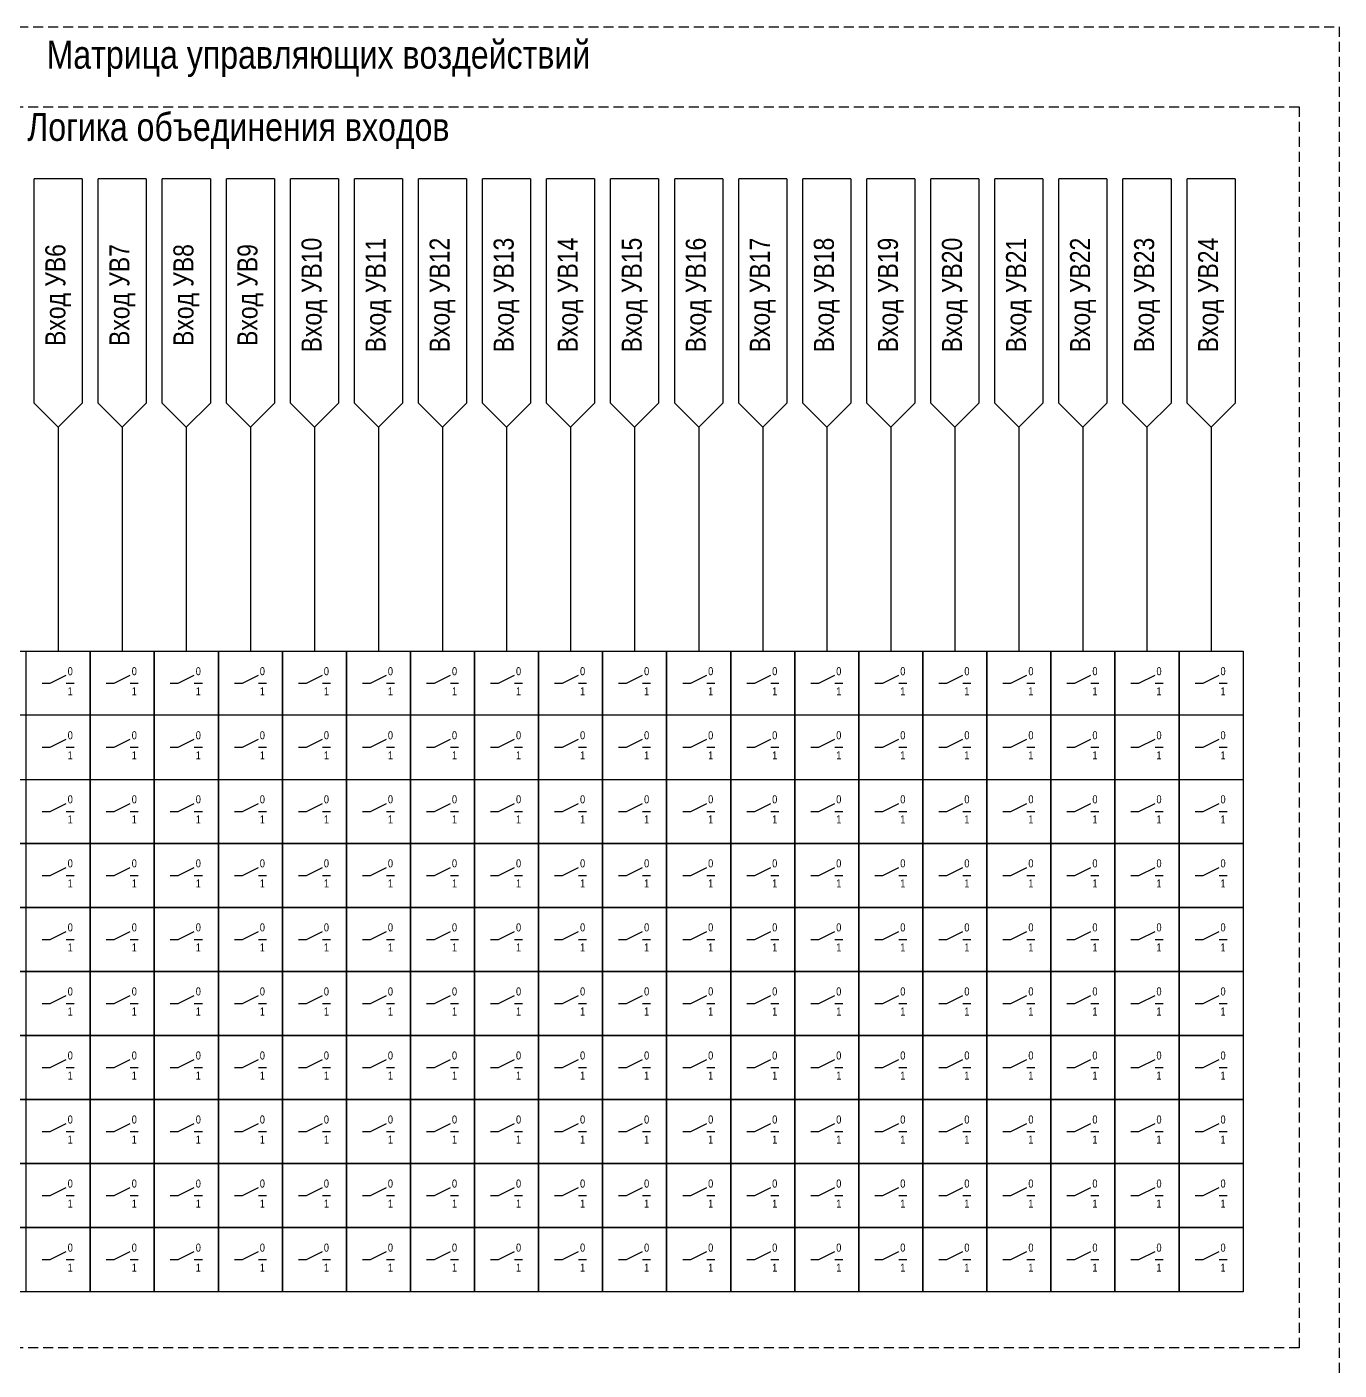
# Model space of a CAD drawing. Header units: millimetres. Extents: x -6343 to 676, y -1039 to 887.
# Drawn here: x -2071.9 to -1908, y 583.2 to 751 of the extents above; entities that cross this region are included whole.
import ezdxf

# ---------------------------------------------------------------- set-up
doc = ezdxf.new("R2010")
doc.units = ezdxf.units.MM
doc.linetypes.add('штриховая2', pattern=[0.375, 0.25, -0.125])
doc.styles.add('2.5_Gost_RD', font='ARIALN.TTF', dxfattribs={"height": 2.5})
doc.styles.add('3.5_Gost_RD', font='ARIALN.TTF', dxfattribs={"height": 3.5})

msp = doc.modelspace()

# ---------------------------------------------------------------- linework, layer by layer
at = {"ltscale": 100}
for p, q in [((-2071, 704), (-2071, 732)), ((-2065, 732), (-2071, 732)), ((-2065, 732), (-2065, 704)), ((-2063, 704), (-2063, 732)), ((-2057, 732), (-2063, 732)), ((-2057, 732), (-2057, 704)), ((-2055, 704), (-2055, 732)), ((-2049, 732), (-2055, 732)), ((-2049, 732), (-2049, 704)), ((-2047, 704), (-2047, 732)), ((-2041, 732), (-2047, 732)), ((-2041, 732), (-2041, 704)), ((-2039, 704), (-2039, 732)), ((-2033, 732), (-2039, 732)), ((-2033, 732), (-2033, 704)), ((-2031, 704), (-2031, 732)), ((-2025, 732), (-2031, 732)), ((-2025, 732), (-2025, 704)), ((-2023, 704), (-2023, 732)), ((-2017, 732), (-2023, 732)), ((-2017, 732), (-2017, 704)), ((-2015, 704), (-2015, 732)), ((-2009, 732), (-2015, 732)), ((-2009, 732), (-2009, 704)), ((-2007, 704), (-2007, 732)), ((-2001, 732), (-2007, 732)), ((-2001, 732), (-2001, 704)), ((-1999, 704), (-1999, 732)), ((-1993, 732), (-1999, 732)), ((-1993, 732), (-1993, 704)), ((-1991, 704), (-1991, 732)), ((-1985, 732), (-1991, 732)), ((-1985, 732), (-1985, 704)), ((-1983, 704), (-1983, 732)), ((-1977, 732), (-1983, 732)), ((-1977, 732), (-1977, 704)), ((-1975, 704), (-1975, 732)), ((-1969, 732), (-1975, 732)), ((-1969, 732), (-1969, 704)), ((-1967, 704), (-1967, 732)), ((-1961, 732), (-1967, 732)), ((-1961, 732), (-1961, 704)), ((-1959, 704), (-1959, 732)), ((-1953, 732), (-1959, 732)), ((-1953, 732), (-1953, 704)), ((-1951, 704), (-1951, 732)), ((-1945, 732), (-1951, 732)), ((-1945, 732), (-1945, 704)), ((-1943, 704), (-1943, 732)), ((-1937, 732), (-1943, 732)), ((-1937, 732), (-1937, 704)), ((-1935, 704), (-1935, 732)), ((-1929, 732), (-1935, 732)), ((-1929, 732), (-1929, 704)), ((-1927, 704), (-1927, 732)), ((-1921, 732), (-1927, 732)), ((-1921, 732), (-1921, 704)), ((-2071, 704), (-2068, 701)), ((-2068, 701), (-2065, 704)), ((-2063, 704), (-2060, 701)), ((-2060, 701), (-2057, 704)), ((-2055, 704), (-2052, 701)), ((-2052, 701), (-2049, 704)), ((-2047, 704), (-2044, 701)), ((-2044, 701), (-2041, 704)), ((-2039, 704), (-2036, 701)), ((-2036, 701), (-2033, 704)), ((-2031, 704), (-2028, 701)), ((-2028, 701), (-2025, 704)), ((-2023, 704), (-2020, 701)), ((-2020, 701), (-2017, 704)), ((-2015, 704), (-2012, 701)), ((-2012, 701), (-2009, 704)), ((-2007, 704), (-2004, 701)), ((-2004, 701), (-2001, 704)), ((-1999, 704), (-1996, 701)), ((-1996, 701), (-1993, 704)), ((-1991, 704), (-1988, 701)), ((-1988, 701), (-1985, 704)), ((-1983, 704), (-1980, 701)), ((-1980, 701), (-1977, 704)), ((-1975, 704), (-1972, 701)), ((-1972, 701), (-1969, 704)), ((-1967, 704), (-1964, 701)), ((-1964, 701), (-1961, 704)), ((-1959, 704), (-1956, 701)), ((-1956, 701), (-1953, 704)), ((-1951, 704), (-1948, 701)), ((-1948, 701), (-1945, 704)), ((-1943, 704), (-1940, 701)), ((-1940, 701), (-1937, 704)), ((-1935, 704), (-1932, 701)), ((-1932, 701), (-1929, 704)), ((-1927, 704), (-1924, 701)), ((-1924, 701), (-1921, 704)), ((-2068, 701), (-2068, 673)), ((-2060, 701), (-2060, 673)), ((-2052, 701), (-2052, 673)), ((-2044, 701), (-2044, 673)), ((-2036, 701), (-2036, 673)), ((-2028, 701), (-2028, 673)), ((-2020, 701), (-2020, 673)), ((-2012, 701), (-2012, 673)), ((-2004, 701), (-2004, 673)), ((-1996, 701), (-1996, 673)), ((-1988, 701), (-1988, 673)), ((-1980, 701), (-1980, 673)), ((-1972, 701), (-1972, 673)), ((-1964, 701), (-1964, 673)), ((-1956, 701), (-1956, 673)), ((-1948, 701), (-1948, 673)), ((-1940, 701), (-1940, 673)), ((-1932, 701), (-1932, 673)), ((-1924, 701), (-1924, 673)), ((-2069, 669), (-2067, 670)), ((-2061, 669), (-2059, 670)), ((-2053, 669), (-2051, 670)), ((-2045, 669), (-2043, 670)), ((-2037, 669), (-2035, 670)), ((-2029, 669), (-2027, 670)), ((-2021, 669), (-2019, 670)), ((-2013, 669), (-2011, 670)), ((-2005, 669), (-2003, 670)), ((-1997, 669), (-1995, 670)), ((-1989, 669), (-1987, 670)), ((-1981, 669), (-1979, 670)), ((-1973, 669), (-1971, 670)), ((-1965, 669), (-1963, 670)), ((-1957, 669), (-1955, 670)), ((-1949, 669), (-1947, 670)), ((-1941, 669), (-1939, 670)), ((-1933, 669), (-1931, 670)), ((-1925, 669), (-1923, 670)), ((-2070, 669), (-2069, 669)), ((-2067, 669), (-2066, 669)), ((-2062, 669), (-2061, 669)), ((-2059, 669), (-2058, 669)), ((-2054, 669), (-2053, 669)), ((-2051, 669), (-2050, 669)), ((-2046, 669), (-2045, 669)), ((-2043, 669), (-2042, 669)), ((-2038, 669), (-2037, 669)), ((-2035, 669), (-2034, 669)), ((-2030, 669), (-2029, 669)), ((-2027, 669), (-2026, 669)), ((-2022, 669), (-2021, 669)), ((-2019, 669), (-2018, 669)), ((-2014, 669), (-2013, 669)), ((-2011, 669), (-2010, 669)), ((-2006, 669), (-2005, 669)), ((-2003, 669), (-2002, 669)), ((-1998, 669), (-1997, 669)), ((-1995, 669), (-1994, 669)), ((-1990, 669), (-1989, 669)), ((-1987, 669), (-1986, 669)), ((-1982, 669), (-1981, 669)), ((-1979, 669), (-1978, 669)), ((-1974, 669), (-1973, 669)), ((-1971, 669), (-1970, 669)), ((-1966, 669), (-1965, 669)), ((-1963, 669), (-1962, 669)), ((-1958, 669), (-1957, 669)), ((-1955, 669), (-1954, 669)), ((-1950, 669), (-1949, 669)), ((-1947, 669), (-1946, 669)), ((-1942, 669), (-1941, 669)), ((-1939, 669), (-1938, 669)), ((-1934, 669), (-1933, 669)), ((-1931, 669), (-1930, 669)), ((-1926, 669), (-1925, 669)), ((-1923, 669), (-1922, 669)), ((-2069, 661), (-2067, 662)), ((-2061, 661), (-2059, 662)), ((-2053, 661), (-2051, 662)), ((-2045, 661), (-2043, 662)), ((-2037, 661), (-2035, 662)), ((-2029, 661), (-2027, 662)), ((-2021, 661), (-2019, 662)), ((-2013, 661), (-2011, 662)), ((-2005, 661), (-2003, 662)), ((-1997, 661), (-1995, 662)), ((-1989, 661), (-1987, 662)), ((-1981, 661), (-1979, 662)), ((-1973, 661), (-1971, 662)), ((-1965, 661), (-1963, 662)), ((-1957, 661), (-1955, 662)), ((-1949, 661), (-1947, 662)), ((-1941, 661), (-1939, 662)), ((-1933, 661), (-1931, 662)), ((-1925, 661), (-1923, 662)), ((-2070, 661), (-2069, 661)), ((-2067, 661), (-2066, 661)), ((-2062, 661), (-2061, 661)), ((-2059, 661), (-2058, 661)), ((-2054, 661), (-2053, 661)), ((-2051, 661), (-2050, 661)), ((-2046, 661), (-2045, 661)), ((-2043, 661), (-2042, 661)), ((-2038, 661), (-2037, 661)), ((-2035, 661), (-2034, 661)), ((-2030, 661), (-2029, 661)), ((-2027, 661), (-2026, 661)), ((-2022, 661), (-2021, 661)), ((-2019, 661), (-2018, 661)), ((-2014, 661), (-2013, 661)), ((-2011, 661), (-2010, 661)), ((-2006, 661), (-2005, 661)), ((-2003, 661), (-2002, 661)), ((-1998, 661), (-1997, 661)), ((-1995, 661), (-1994, 661)), ((-1990, 661), (-1989, 661)), ((-1987, 661), (-1986, 661)), ((-1982, 661), (-1981, 661)), ((-1979, 661), (-1978, 661)), ((-1974, 661), (-1973, 661)), ((-1971, 661), (-1970, 661)), ((-1966, 661), (-1965, 661)), ((-1963, 661), (-1962, 661)), ((-1958, 661), (-1957, 661)), ((-1955, 661), (-1954, 661)), ((-1950, 661), (-1949, 661)), ((-1947, 661), (-1946, 661)), ((-1942, 661), (-1941, 661)), ((-1939, 661), (-1938, 661)), ((-1934, 661), (-1933, 661)), ((-1931, 661), (-1930, 661)), ((-1926, 661), (-1925, 661)), ((-1923, 661), (-1922, 661)), ((-2070, 653), (-2069, 653)), ((-2069, 653), (-2067, 654)), ((-2067, 653), (-2066, 653)), ((-2062, 653), (-2061, 653)), ((-2061, 653), (-2059, 654)), ((-2059, 653), (-2058, 653)), ((-2054, 653), (-2053, 653)), ((-2053, 653), (-2051, 654)), ((-2051, 653), (-2050, 653)), ((-2046, 653), (-2045, 653)), ((-2045, 653), (-2043, 654)), ((-2043, 653), (-2042, 653)), ((-2038, 653), (-2037, 653)), ((-2037, 653), (-2035, 654)), ((-2035, 653), (-2034, 653)), ((-2030, 653), (-2029, 653)), ((-2029, 653), (-2027, 654)), ((-2027, 653), (-2026, 653)), ((-2022, 653), (-2021, 653)), ((-2021, 653), (-2019, 654)), ((-2019, 653), (-2018, 653)), ((-2014, 653), (-2013, 653)), ((-2013, 653), (-2011, 654)), ((-2011, 653), (-2010, 653)), ((-2006, 653), (-2005, 653)), ((-2005, 653), (-2003, 654)), ((-2003, 653), (-2002, 653)), ((-1998, 653), (-1997, 653)), ((-1997, 653), (-1995, 654)), ((-1995, 653), (-1994, 653)), ((-1990, 653), (-1989, 653)), ((-1989, 653), (-1987, 654)), ((-1987, 653), (-1986, 653)), ((-1982, 653), (-1981, 653)), ((-1981, 653), (-1979, 654)), ((-1979, 653), (-1978, 653)), ((-1974, 653), (-1973, 653)), ((-1973, 653), (-1971, 654)), ((-1971, 653), (-1970, 653)), ((-1966, 653), (-1965, 653)), ((-1965, 653), (-1963, 654)), ((-1963, 653), (-1962, 653)), ((-1958, 653), (-1957, 653)), ((-1957, 653), (-1955, 654)), ((-1955, 653), (-1954, 653)), ((-1950, 653), (-1949, 653)), ((-1949, 653), (-1947, 654)), ((-1947, 653), (-1946, 653)), ((-1942, 653), (-1941, 653)), ((-1941, 653), (-1939, 654)), ((-1939, 653), (-1938, 653)), ((-1934, 653), (-1933, 653)), ((-1933, 653), (-1931, 654)), ((-1931, 653), (-1930, 653)), ((-1926, 653), (-1925, 653)), ((-1925, 653), (-1923, 654)), ((-1923, 653), (-1922, 653)), ((-2070, 645), (-2069, 645)), ((-2069, 645), (-2067, 646)), ((-2067, 645), (-2066, 645)), ((-2062, 645), (-2061, 645)), ((-2061, 645), (-2059, 646)), ((-2059, 645), (-2058, 645)), ((-2054, 645), (-2053, 645)), ((-2053, 645), (-2051, 646)), ((-2051, 645), (-2050, 645)), ((-2046, 645), (-2045, 645)), ((-2045, 645), (-2043, 646)), ((-2043, 645), (-2042, 645)), ((-2038, 645), (-2037, 645)), ((-2037, 645), (-2035, 646)), ((-2035, 645), (-2034, 645)), ((-2030, 645), (-2029, 645)), ((-2029, 645), (-2027, 646)), ((-2027, 645), (-2026, 645)), ((-2022, 645), (-2021, 645)), ((-2021, 645), (-2019, 646)), ((-2019, 645), (-2018, 645)), ((-2014, 645), (-2013, 645)), ((-2013, 645), (-2011, 646)), ((-2011, 645), (-2010, 645)), ((-2006, 645), (-2005, 645)), ((-2005, 645), (-2003, 646)), ((-2003, 645), (-2002, 645)), ((-1998, 645), (-1997, 645)), ((-1997, 645), (-1995, 646)), ((-1995, 645), (-1994, 645)), ((-1990, 645), (-1989, 645)), ((-1989, 645), (-1987, 646)), ((-1987, 645), (-1986, 645)), ((-1982, 645), (-1981, 645)), ((-1981, 645), (-1979, 646)), ((-1979, 645), (-1978, 645)), ((-1974, 645), (-1973, 645)), ((-1973, 645), (-1971, 646)), ((-1971, 645), (-1970, 645)), ((-1966, 645), (-1965, 645)), ((-1965, 645), (-1963, 646)), ((-1963, 645), (-1962, 645)), ((-1958, 645), (-1957, 645)), ((-1957, 645), (-1955, 646)), ((-1955, 645), (-1954, 645)), ((-1950, 645), (-1949, 645)), ((-1949, 645), (-1947, 646)), ((-1947, 645), (-1946, 645)), ((-1942, 645), (-1941, 645)), ((-1941, 645), (-1939, 646)), ((-1939, 645), (-1938, 645)), ((-1934, 645), (-1933, 645)), ((-1933, 645), (-1931, 646)), ((-1931, 645), (-1930, 645)), ((-1926, 645), (-1925, 645)), ((-1925, 645), (-1923, 646)), ((-1923, 645), (-1922, 645)), ((-2069, 637), (-2067, 638)), ((-2061, 637), (-2059, 638)), ((-2053, 637), (-2051, 638)), ((-2045, 637), (-2043, 638)), ((-2037, 637), (-2035, 638)), ((-2029, 637), (-2027, 638)), ((-2021, 637), (-2019, 638)), ((-2013, 637), (-2011, 638)), ((-2005, 637), (-2003, 638)), ((-1997, 637), (-1995, 638)), ((-1989, 637), (-1987, 638)), ((-1981, 637), (-1979, 638)), ((-1973, 637), (-1971, 638)), ((-1965, 637), (-1963, 638)), ((-1957, 637), (-1955, 638)), ((-1949, 637), (-1947, 638)), ((-1941, 637), (-1939, 638)), ((-1933, 637), (-1931, 638)), ((-1925, 637), (-1923, 638)), ((-2070, 637), (-2069, 637)), ((-2067, 637), (-2066, 637)), ((-2062, 637), (-2061, 637)), ((-2059, 637), (-2058, 637)), ((-2054, 637), (-2053, 637)), ((-2051, 637), (-2050, 637)), ((-2046, 637), (-2045, 637)), ((-2043, 637), (-2042, 637)), ((-2038, 637), (-2037, 637)), ((-2035, 637), (-2034, 637)), ((-2030, 637), (-2029, 637)), ((-2027, 637), (-2026, 637)), ((-2022, 637), (-2021, 637)), ((-2019, 637), (-2018, 637)), ((-2014, 637), (-2013, 637)), ((-2011, 637), (-2010, 637)), ((-2006, 637), (-2005, 637)), ((-2003, 637), (-2002, 637)), ((-1998, 637), (-1997, 637)), ((-1995, 637), (-1994, 637)), ((-1990, 637), (-1989, 637)), ((-1987, 637), (-1986, 637)), ((-1982, 637), (-1981, 637)), ((-1979, 637), (-1978, 637)), ((-1974, 637), (-1973, 637)), ((-1971, 637), (-1970, 637)), ((-1966, 637), (-1965, 637)), ((-1963, 637), (-1962, 637)), ((-1958, 637), (-1957, 637)), ((-1955, 637), (-1954, 637)), ((-1950, 637), (-1949, 637)), ((-1947, 637), (-1946, 637)), ((-1942, 637), (-1941, 637)), ((-1939, 637), (-1938, 637)), ((-1934, 637), (-1933, 637)), ((-1931, 637), (-1930, 637)), ((-1926, 637), (-1925, 637)), ((-1923, 637), (-1922, 637)), ((-2069, 629), (-2067, 630)), ((-2061, 629), (-2059, 630)), ((-2053, 629), (-2051, 630)), ((-2045, 629), (-2043, 630)), ((-2037, 629), (-2035, 630)), ((-2029, 629), (-2027, 630)), ((-2021, 629), (-2019, 630)), ((-2013, 629), (-2011, 630)), ((-2005, 629), (-2003, 630)), ((-1997, 629), (-1995, 630)), ((-1989, 629), (-1987, 630)), ((-1981, 629), (-1979, 630)), ((-1973, 629), (-1971, 630)), ((-1965, 629), (-1963, 630)), ((-1957, 629), (-1955, 630)), ((-1949, 629), (-1947, 630)), ((-1941, 629), (-1939, 630)), ((-1933, 629), (-1931, 630)), ((-1925, 629), (-1923, 630)), ((-2070, 629), (-2069, 629)), ((-2067, 629), (-2066, 629)), ((-2062, 629), (-2061, 629)), ((-2059, 629), (-2058, 629)), ((-2054, 629), (-2053, 629)), ((-2051, 629), (-2050, 629)), ((-2046, 629), (-2045, 629)), ((-2043, 629), (-2042, 629)), ((-2038, 629), (-2037, 629)), ((-2035, 629), (-2034, 629)), ((-2030, 629), (-2029, 629)), ((-2027, 629), (-2026, 629)), ((-2022, 629), (-2021, 629)), ((-2019, 629), (-2018, 629)), ((-2014, 629), (-2013, 629)), ((-2011, 629), (-2010, 629)), ((-2006, 629), (-2005, 629)), ((-2003, 629), (-2002, 629)), ((-1998, 629), (-1997, 629)), ((-1995, 629), (-1994, 629)), ((-1990, 629), (-1989, 629)), ((-1987, 629), (-1986, 629)), ((-1982, 629), (-1981, 629)), ((-1979, 629), (-1978, 629)), ((-1974, 629), (-1973, 629)), ((-1971, 629), (-1970, 629)), ((-1966, 629), (-1965, 629)), ((-1963, 629), (-1962, 629)), ((-1958, 629), (-1957, 629)), ((-1955, 629), (-1954, 629)), ((-1950, 629), (-1949, 629)), ((-1947, 629), (-1946, 629)), ((-1942, 629), (-1941, 629)), ((-1939, 629), (-1938, 629)), ((-1934, 629), (-1933, 629)), ((-1931, 629), (-1930, 629)), ((-1926, 629), (-1925, 629)), ((-1923, 629), (-1922, 629)), ((-2070, 621), (-2069, 621)), ((-2069, 621), (-2067, 622)), ((-2067, 621), (-2066, 621)), ((-2062, 621), (-2061, 621)), ((-2061, 621), (-2059, 622)), ((-2059, 621), (-2058, 621)), ((-2054, 621), (-2053, 621)), ((-2053, 621), (-2051, 622)), ((-2051, 621), (-2050, 621)), ((-2046, 621), (-2045, 621)), ((-2045, 621), (-2043, 622)), ((-2043, 621), (-2042, 621)), ((-2038, 621), (-2037, 621)), ((-2037, 621), (-2035, 622)), ((-2035, 621), (-2034, 621)), ((-2030, 621), (-2029, 621)), ((-2029, 621), (-2027, 622)), ((-2027, 621), (-2026, 621)), ((-2022, 621), (-2021, 621)), ((-2021, 621), (-2019, 622)), ((-2019, 621), (-2018, 621)), ((-2014, 621), (-2013, 621)), ((-2013, 621), (-2011, 622)), ((-2011, 621), (-2010, 621)), ((-2006, 621), (-2005, 621)), ((-2005, 621), (-2003, 622)), ((-2003, 621), (-2002, 621)), ((-1998, 621), (-1997, 621)), ((-1997, 621), (-1995, 622)), ((-1995, 621), (-1994, 621)), ((-1990, 621), (-1989, 621)), ((-1989, 621), (-1987, 622)), ((-1987, 621), (-1986, 621)), ((-1982, 621), (-1981, 621)), ((-1981, 621), (-1979, 622)), ((-1979, 621), (-1978, 621)), ((-1974, 621), (-1973, 621)), ((-1973, 621), (-1971, 622)), ((-1971, 621), (-1970, 621)), ((-1966, 621), (-1965, 621)), ((-1965, 621), (-1963, 622)), ((-1963, 621), (-1962, 621)), ((-1958, 621), (-1957, 621)), ((-1957, 621), (-1955, 622)), ((-1955, 621), (-1954, 621)), ((-1950, 621), (-1949, 621)), ((-1949, 621), (-1947, 622)), ((-1947, 621), (-1946, 621)), ((-1942, 621), (-1941, 621)), ((-1941, 621), (-1939, 622)), ((-1939, 621), (-1938, 621)), ((-1934, 621), (-1933, 621)), ((-1933, 621), (-1931, 622)), ((-1931, 621), (-1930, 621)), ((-1926, 621), (-1925, 621)), ((-1925, 621), (-1923, 622)), ((-1923, 621), (-1922, 621)), ((-2070, 613), (-2069, 613)), ((-2069, 613), (-2067, 614)), ((-2067, 613), (-2066, 613)), ((-2062, 613), (-2061, 613)), ((-2061, 613), (-2059, 614)), ((-2059, 613), (-2058, 613)), ((-2054, 613), (-2053, 613)), ((-2053, 613), (-2051, 614)), ((-2051, 613), (-2050, 613)), ((-2046, 613), (-2045, 613)), ((-2045, 613), (-2043, 614)), ((-2043, 613), (-2042, 613)), ((-2038, 613), (-2037, 613)), ((-2037, 613), (-2035, 614)), ((-2035, 613), (-2034, 613)), ((-2030, 613), (-2029, 613)), ((-2029, 613), (-2027, 614)), ((-2027, 613), (-2026, 613)), ((-2022, 613), (-2021, 613)), ((-2021, 613), (-2019, 614)), ((-2019, 613), (-2018, 613)), ((-2014, 613), (-2013, 613)), ((-2013, 613), (-2011, 614)), ((-2011, 613), (-2010, 613)), ((-2006, 613), (-2005, 613)), ((-2005, 613), (-2003, 614)), ((-2003, 613), (-2002, 613)), ((-1998, 613), (-1997, 613)), ((-1997, 613), (-1995, 614)), ((-1995, 613), (-1994, 613)), ((-1990, 613), (-1989, 613)), ((-1989, 613), (-1987, 614)), ((-1987, 613), (-1986, 613)), ((-1982, 613), (-1981, 613)), ((-1981, 613), (-1979, 614)), ((-1979, 613), (-1978, 613)), ((-1974, 613), (-1973, 613)), ((-1973, 613), (-1971, 614)), ((-1971, 613), (-1970, 613)), ((-1966, 613), (-1965, 613)), ((-1965, 613), (-1963, 614)), ((-1963, 613), (-1962, 613)), ((-1958, 613), (-1957, 613)), ((-1957, 613), (-1955, 614)), ((-1955, 613), (-1954, 613)), ((-1950, 613), (-1949, 613)), ((-1949, 613), (-1947, 614)), ((-1947, 613), (-1946, 613)), ((-1942, 613), (-1941, 613)), ((-1941, 613), (-1939, 614)), ((-1939, 613), (-1938, 613)), ((-1934, 613), (-1933, 613)), ((-1933, 613), (-1931, 614)), ((-1931, 613), (-1930, 613)), ((-1926, 613), (-1925, 613)), ((-1925, 613), (-1923, 614)), ((-1923, 613), (-1922, 613)), ((-2069, 605), (-2067, 606)), ((-2061, 605), (-2059, 606)), ((-2053, 605), (-2051, 606)), ((-2045, 605), (-2043, 606)), ((-2037, 605), (-2035, 606)), ((-2029, 605), (-2027, 606)), ((-2021, 605), (-2019, 606)), ((-2013, 605), (-2011, 606)), ((-2005, 605), (-2003, 606)), ((-1997, 605), (-1995, 606)), ((-1989, 605), (-1987, 606)), ((-1981, 605), (-1979, 606)), ((-1973, 605), (-1971, 606)), ((-1965, 605), (-1963, 606)), ((-1957, 605), (-1955, 606)), ((-1949, 605), (-1947, 606)), ((-1941, 605), (-1939, 606)), ((-1933, 605), (-1931, 606)), ((-1925, 605), (-1923, 606)), ((-2070, 605), (-2069, 605)), ((-2067, 605), (-2066, 605)), ((-2062, 605), (-2061, 605)), ((-2059, 605), (-2058, 605)), ((-2054, 605), (-2053, 605)), ((-2051, 605), (-2050, 605)), ((-2046, 605), (-2045, 605)), ((-2043, 605), (-2042, 605)), ((-2038, 605), (-2037, 605)), ((-2035, 605), (-2034, 605)), ((-2030, 605), (-2029, 605)), ((-2027, 605), (-2026, 605)), ((-2022, 605), (-2021, 605)), ((-2019, 605), (-2018, 605)), ((-2014, 605), (-2013, 605)), ((-2011, 605), (-2010, 605)), ((-2006, 605), (-2005, 605)), ((-2003, 605), (-2002, 605)), ((-1998, 605), (-1997, 605)), ((-1995, 605), (-1994, 605)), ((-1990, 605), (-1989, 605)), ((-1987, 605), (-1986, 605)), ((-1982, 605), (-1981, 605)), ((-1979, 605), (-1978, 605)), ((-1974, 605), (-1973, 605)), ((-1971, 605), (-1970, 605)), ((-1966, 605), (-1965, 605)), ((-1963, 605), (-1962, 605)), ((-1958, 605), (-1957, 605)), ((-1955, 605), (-1954, 605)), ((-1950, 605), (-1949, 605)), ((-1947, 605), (-1946, 605)), ((-1942, 605), (-1941, 605)), ((-1939, 605), (-1938, 605)), ((-1934, 605), (-1933, 605)), ((-1931, 605), (-1930, 605)), ((-1926, 605), (-1925, 605)), ((-1923, 605), (-1922, 605)), ((-2069, 597), (-2067, 598)), ((-2061, 597), (-2059, 598)), ((-2053, 597), (-2051, 598)), ((-2045, 597), (-2043, 598)), ((-2037, 597), (-2035, 598)), ((-2029, 597), (-2027, 598)), ((-2021, 597), (-2019, 598)), ((-2013, 597), (-2011, 598)), ((-2005, 597), (-2003, 598)), ((-1997, 597), (-1995, 598)), ((-1989, 597), (-1987, 598)), ((-1981, 597), (-1979, 598)), ((-1973, 597), (-1971, 598)), ((-1965, 597), (-1963, 598)), ((-1957, 597), (-1955, 598)), ((-1949, 597), (-1947, 598)), ((-1941, 597), (-1939, 598)), ((-1933, 597), (-1931, 598)), ((-1925, 597), (-1923, 598)), ((-2070, 597), (-2069, 597)), ((-2067, 597), (-2066, 597)), ((-2062, 597), (-2061, 597)), ((-2059, 597), (-2058, 597)), ((-2054, 597), (-2053, 597)), ((-2051, 597), (-2050, 597)), ((-2046, 597), (-2045, 597)), ((-2043, 597), (-2042, 597)), ((-2038, 597), (-2037, 597)), ((-2035, 597), (-2034, 597)), ((-2030, 597), (-2029, 597)), ((-2027, 597), (-2026, 597)), ((-2022, 597), (-2021, 597)), ((-2019, 597), (-2018, 597)), ((-2014, 597), (-2013, 597)), ((-2011, 597), (-2010, 597)), ((-2006, 597), (-2005, 597)), ((-2003, 597), (-2002, 597)), ((-1998, 597), (-1997, 597)), ((-1995, 597), (-1994, 597)), ((-1990, 597), (-1989, 597)), ((-1987, 597), (-1986, 597)), ((-1982, 597), (-1981, 597)), ((-1979, 597), (-1978, 597)), ((-1974, 597), (-1973, 597)), ((-1971, 597), (-1970, 597)), ((-1966, 597), (-1965, 597)), ((-1963, 597), (-1962, 597)), ((-1958, 597), (-1957, 597)), ((-1955, 597), (-1954, 597)), ((-1950, 597), (-1949, 597)), ((-1947, 597), (-1946, 597)), ((-1942, 597), (-1941, 597)), ((-1939, 597), (-1938, 597)), ((-1934, 597), (-1933, 597)), ((-1931, 597), (-1930, 597)), ((-1926, 597), (-1925, 597)), ((-1923, 597), (-1922, 597))]:
    msp.add_line(p, q, dxfattribs=at)
at = {"color": 3, "linetype": 'штриховая2', "ltscale": 5}
msp.add_lwpolyline([(-2178, 751), (-1908, 751), (-1908, 471), (-2178, 471)], close=True, dxfattribs=at)
at = {"linetype": 'штриховая2', "ltscale": 5}
msp.add_lwpolyline([(-2173, 741), (-1913, 741), (-1913, 586), (-2173, 586)], close=True, dxfattribs=at)
at = {"ltscale": 100}
for points in [[(-2112, 673), (-1920, 673), (-1920, 665), (-2112, 665)], [(-2072, 673), (-2064, 673), (-2064, 593), (-2072, 593)], [(-2064, 673), (-2056, 673), (-2056, 593), (-2064, 593)], [(-2056, 673), (-2048, 673), (-2048, 593), (-2056, 593)], [(-2048, 673), (-2040, 673), (-2040, 593), (-2048, 593)], [(-2040, 673), (-2032, 673), (-2032, 593), (-2040, 593)], [(-2032, 673), (-2024, 673), (-2024, 593), (-2032, 593)], [(-2024, 673), (-2016, 673), (-2016, 593), (-2024, 593)], [(-2016, 673), (-2008, 673), (-2008, 593), (-2016, 593)], [(-2008, 673), (-2000, 673), (-2000, 593), (-2008, 593)], [(-2000, 673), (-1992, 673), (-1992, 593), (-2000, 593)], [(-1992, 673), (-1984, 673), (-1984, 593), (-1992, 593)], [(-1984, 673), (-1976, 673), (-1976, 593), (-1984, 593)], [(-1976, 673), (-1968, 673), (-1968, 593), (-1976, 593)], [(-1968, 673), (-1960, 673), (-1960, 593), (-1968, 593)], [(-1960, 673), (-1952, 673), (-1952, 593), (-1960, 593)], [(-1952, 673), (-1944, 673), (-1944, 593), (-1952, 593)], [(-1944, 673), (-1936, 673), (-1936, 593), (-1944, 593)], [(-1936, 673), (-1928, 673), (-1928, 593), (-1936, 593)], [(-1928, 673), (-1920, 673), (-1920, 593), (-1928, 593)], [(-2112, 657), (-1920, 657), (-1920, 649), (-2112, 649)], [(-2112, 649), (-1920, 649), (-1920, 641), (-2112, 641)], [(-2112, 641), (-1920, 641), (-1920, 633), (-2112, 633)], [(-2112, 633), (-1920, 633), (-1920, 625), (-2112, 625)], [(-2112, 625), (-1920, 625), (-1920, 617), (-2112, 617)], [(-2112, 617), (-1920, 617), (-1920, 609), (-2112, 609)], [(-2112, 609), (-1920, 609), (-1920, 601), (-2112, 601)], [(-2112, 601), (-1920, 601), (-1920, 593), (-2112, 593)]]:
    msp.add_lwpolyline(points, close=True, dxfattribs=at)

# ---------------------------------------------------------------- texts
at = {"color": 30, "ltscale": 100, "char_height": 3.5, "width": 251, "attachment_point": 5, "style": '3.5_Gost_RD'}
for s, insert in [('Матрица управляющих воздействий', (-2035.5, 747)), ('Логика объединения входов', (-2045.5, 738))]:
    msp.add_mtext(s, dxfattribs=dict(at, insert=insert))
at = {"ltscale": 100, "char_height": 2.5, "width": 27, "attachment_point": 5, "rotation": 90, "style": '2.5_Gost_RD'}
for s, insert in [('Вход УВ6', (-2068, 717.5)), ('Вход УВ7', (-2060, 717.5)), ('Вход УВ8', (-2052, 717.5)), ('Вход УВ9', (-2044, 717.5)), ('Вход УВ10', (-2036, 717.5)), ('Вход УВ11', (-2028, 717.5)), ('Вход УВ12', (-2020, 717.5)), ('Вход УВ13', (-2012, 717.5)), ('Вход УВ14', (-2004, 717.5)), ('Вход УВ15', (-1996, 717.5)), ('Вход УВ16', (-1988, 717.5)), ('Вход УВ17', (-1980, 717.5)), ('Вход УВ18', (-1972, 717.5)), ('Вход УВ19', (-1964, 717.5)), ('Вход УВ20', (-1956, 717.5)), ('Вход УВ21', (-1948, 717.5)), ('Вход УВ22', (-1940, 717.5)), ('Вход УВ23', (-1932, 717.5)), ('Вход УВ24', (-1924, 717.5))]:
    msp.add_mtext(s, dxfattribs=dict(at, insert=insert))
at = {"color": 0, "ltscale": 100, "char_height": 1, "width": 5, "attachment_point": 5, "style": '2.5_Gost_RD'}
for s, insert in [('{\\C256;0}', (-2066.5, 670.5)), ('{\\C256;0}', (-2058.5, 670.5)), ('{\\C256;0}', (-2050.5, 670.5)), ('{\\C256;0}', (-2042.5, 670.5)), ('{\\C256;0}', (-2034.5, 670.5)), ('{\\C256;0}', (-2026.5, 670.5)), ('{\\C256;0}', (-2018.5, 670.5)), ('{\\C256;0}', (-2010.5, 670.5)), ('{\\C256;0}', (-2002.5, 670.5)), ('{\\C256;0}', (-1994.5, 670.5)), ('{\\C256;0}', (-1986.5, 670.5)), ('{\\C256;0}', (-1978.5, 670.5)), ('{\\C256;0}', (-1970.5, 670.5)), ('{\\C256;0}', (-1962.5, 670.5)), ('{\\C256;0}', (-1954.5, 670.5)), ('{\\C256;0}', (-1946.5, 670.5)), ('{\\C256;0}', (-1938.5, 670.5)), ('{\\C256;0}', (-1930.5, 670.5)), ('{\\C256;0}', (-1922.5, 670.5)), ('{\\C256;1}', (-2066.5, 668)), ('{\\C256;1}', (-2058.5, 668)), ('{\\C256;1}', (-2050.5, 668)), ('{\\C256;1}', (-2042.5, 668)), ('{\\C256;1}', (-2034.5, 668)), ('{\\C256;1}', (-2026.5, 668)), ('{\\C256;1}', (-2018.5, 668)), ('{\\C256;1}', (-2010.5, 668)), ('{\\C256;1}', (-2002.5, 668)), ('{\\C256;1}', (-1994.5, 668)), ('{\\C256;1}', (-1986.5, 668)), ('{\\C256;1}', (-1978.5, 668)), ('{\\C256;1}', (-1970.5, 668)), ('{\\C256;1}', (-1962.5, 668)), ('{\\C256;1}', (-1954.5, 668)), ('{\\C256;1}', (-1946.5, 668)), ('{\\C256;1}', (-1938.5, 668)), ('{\\C256;1}', (-1930.5, 668)), ('{\\C256;1}', (-1922.5, 668)), ('{\\C256;0}', (-2066.5, 662.5)), ('{\\C256;0}', (-2058.5, 662.5)), ('{\\C256;0}', (-2050.5, 662.5)), ('{\\C256;0}', (-2042.5, 662.5)), ('{\\C256;0}', (-2034.5, 662.5)), ('{\\C256;0}', (-2026.5, 662.5)), ('{\\C256;0}', (-2018.5, 662.5)), ('{\\C256;0}', (-2010.5, 662.5)), ('{\\C256;0}', (-2002.5, 662.5)), ('{\\C256;0}', (-1994.5, 662.5)), ('{\\C256;0}', (-1986.5, 662.5)), ('{\\C256;0}', (-1978.5, 662.5)), ('{\\C256;0}', (-1970.5, 662.5)), ('{\\C256;0}', (-1962.5, 662.5)), ('{\\C256;0}', (-1954.5, 662.5)), ('{\\C256;0}', (-1946.5, 662.5)), ('{\\C256;0}', (-1938.5, 662.5)), ('{\\C256;0}', (-1930.5, 662.5)), ('{\\C256;0}', (-1922.5, 662.5)), ('{\\C256;1}', (-2066.5, 660)), ('{\\C256;1}', (-2058.5, 660)), ('{\\C256;1}', (-2050.5, 660)), ('{\\C256;1}', (-2042.5, 660)), ('{\\C256;1}', (-2034.5, 660)), ('{\\C256;1}', (-2026.5, 660)), ('{\\C256;1}', (-2018.5, 660)), ('{\\C256;1}', (-2010.5, 660)), ('{\\C256;1}', (-2002.5, 660)), ('{\\C256;1}', (-1994.5, 660)), ('{\\C256;1}', (-1986.5, 660)), ('{\\C256;1}', (-1978.5, 660)), ('{\\C256;1}', (-1970.5, 660)), ('{\\C256;1}', (-1962.5, 660)), ('{\\C256;1}', (-1954.5, 660)), ('{\\C256;1}', (-1946.5, 660)), ('{\\C256;1}', (-1938.5, 660)), ('{\\C256;1}', (-1930.5, 660)), ('{\\C256;1}', (-1922.5, 660)), ('{\\C256;0}', (-2066.5, 654.5)), ('{\\C256;0}', (-2058.5, 654.5)), ('{\\C256;0}', (-2050.5, 654.5)), ('{\\C256;0}', (-2042.5, 654.5)), ('{\\C256;0}', (-2034.5, 654.5)), ('{\\C256;0}', (-2026.5, 654.5)), ('{\\C256;0}', (-2018.5, 654.5)), ('{\\C256;0}', (-2010.5, 654.5)), ('{\\C256;0}', (-2002.5, 654.5)), ('{\\C256;0}', (-1994.5, 654.5)), ('{\\C256;0}', (-1986.5, 654.5)), ('{\\C256;0}', (-1978.5, 654.5)), ('{\\C256;0}', (-1970.5, 654.5)), ('{\\C256;0}', (-1962.5, 654.5)), ('{\\C256;0}', (-1954.5, 654.5)), ('{\\C256;0}', (-1946.5, 654.5)), ('{\\C256;0}', (-1938.5, 654.5)), ('{\\C256;0}', (-1930.5, 654.5)), ('{\\C256;0}', (-1922.5, 654.5)), ('{\\C256;1}', (-2066.5, 652)), ('{\\C256;1}', (-2058.5, 652)), ('{\\C256;1}', (-2050.5, 652)), ('{\\C256;1}', (-2042.5, 652)), ('{\\C256;1}', (-2034.5, 652)), ('{\\C256;1}', (-2026.5, 652)), ('{\\C256;1}', (-2018.5, 652)), ('{\\C256;1}', (-2010.5, 652)), ('{\\C256;1}', (-2002.5, 652)), ('{\\C256;1}', (-1994.5, 652)), ('{\\C256;1}', (-1986.5, 652)), ('{\\C256;1}', (-1978.5, 652)), ('{\\C256;1}', (-1970.5, 652)), ('{\\C256;1}', (-1962.5, 652)), ('{\\C256;1}', (-1954.5, 652)), ('{\\C256;1}', (-1946.5, 652)), ('{\\C256;1}', (-1938.5, 652)), ('{\\C256;1}', (-1930.5, 652)), ('{\\C256;1}', (-1922.5, 652)), ('{\\C256;0}', (-2066.5, 646.5)), ('{\\C256;0}', (-2058.5, 646.5)), ('{\\C256;0}', (-2050.5, 646.5)), ('{\\C256;0}', (-2042.5, 646.5)), ('{\\C256;0}', (-2034.5, 646.5)), ('{\\C256;0}', (-2026.5, 646.5)), ('{\\C256;0}', (-2018.5, 646.5)), ('{\\C256;0}', (-2010.5, 646.5)), ('{\\C256;0}', (-2002.5, 646.5)), ('{\\C256;0}', (-1994.5, 646.5)), ('{\\C256;0}', (-1986.5, 646.5)), ('{\\C256;0}', (-1978.5, 646.5)), ('{\\C256;0}', (-1970.5, 646.5)), ('{\\C256;0}', (-1962.5, 646.5)), ('{\\C256;0}', (-1954.5, 646.5)), ('{\\C256;0}', (-1946.5, 646.5)), ('{\\C256;0}', (-1938.5, 646.5)), ('{\\C256;0}', (-1930.5, 646.5)), ('{\\C256;0}', (-1922.5, 646.5)), ('{\\C256;1}', (-2066.5, 644)), ('{\\C256;1}', (-2058.5, 644)), ('{\\C256;1}', (-2050.5, 644)), ('{\\C256;1}', (-2042.5, 644)), ('{\\C256;1}', (-2034.5, 644)), ('{\\C256;1}', (-2026.5, 644)), ('{\\C256;1}', (-2018.5, 644)), ('{\\C256;1}', (-2010.5, 644)), ('{\\C256;1}', (-2002.5, 644)), ('{\\C256;1}', (-1994.5, 644)), ('{\\C256;1}', (-1986.5, 644)), ('{\\C256;1}', (-1978.5, 644)), ('{\\C256;1}', (-1970.5, 644)), ('{\\C256;1}', (-1962.5, 644)), ('{\\C256;1}', (-1954.5, 644)), ('{\\C256;1}', (-1946.5, 644)), ('{\\C256;1}', (-1938.5, 644)), ('{\\C256;1}', (-1930.5, 644)), ('{\\C256;1}', (-1922.5, 644)), ('{\\C256;0}', (-2066.5, 638.5)), ('{\\C256;0}', (-2058.5, 638.5)), ('{\\C256;0}', (-2050.5, 638.5)), ('{\\C256;0}', (-2042.5, 638.5)), ('{\\C256;0}', (-2034.5, 638.5)), ('{\\C256;0}', (-2026.5, 638.5)), ('{\\C256;0}', (-2018.5, 638.5)), ('{\\C256;0}', (-2010.5, 638.5)), ('{\\C256;0}', (-2002.5, 638.5)), ('{\\C256;0}', (-1994.5, 638.5)), ('{\\C256;0}', (-1986.5, 638.5)), ('{\\C256;0}', (-1978.5, 638.5)), ('{\\C256;0}', (-1970.5, 638.5)), ('{\\C256;0}', (-1962.5, 638.5)), ('{\\C256;0}', (-1954.5, 638.5)), ('{\\C256;0}', (-1946.5, 638.5)), ('{\\C256;0}', (-1938.5, 638.5)), ('{\\C256;0}', (-1930.5, 638.5)), ('{\\C256;0}', (-1922.5, 638.5)), ('{\\C256;1}', (-2066.5, 636)), ('{\\C256;1}', (-2058.5, 636)), ('{\\C256;1}', (-2050.5, 636)), ('{\\C256;1}', (-2042.5, 636)), ('{\\C256;1}', (-2034.5, 636)), ('{\\C256;1}', (-2026.5, 636)), ('{\\C256;1}', (-2018.5, 636)), ('{\\C256;1}', (-2010.5, 636)), ('{\\C256;1}', (-2002.5, 636)), ('{\\C256;1}', (-1994.5, 636)), ('{\\C256;1}', (-1986.5, 636)), ('{\\C256;1}', (-1978.5, 636)), ('{\\C256;1}', (-1970.5, 636)), ('{\\C256;1}', (-1962.5, 636)), ('{\\C256;1}', (-1954.5, 636)), ('{\\C256;1}', (-1946.5, 636)), ('{\\C256;1}', (-1938.5, 636)), ('{\\C256;1}', (-1930.5, 636)), ('{\\C256;1}', (-1922.5, 636)), ('{\\C256;0}', (-2066.5, 630.5)), ('{\\C256;0}', (-2058.5, 630.5)), ('{\\C256;0}', (-2050.5, 630.5)), ('{\\C256;0}', (-2042.5, 630.5)), ('{\\C256;0}', (-2034.5, 630.5)), ('{\\C256;0}', (-2026.5, 630.5)), ('{\\C256;0}', (-2018.5, 630.5)), ('{\\C256;0}', (-2010.5, 630.5)), ('{\\C256;0}', (-2002.5, 630.5)), ('{\\C256;0}', (-1994.5, 630.5)), ('{\\C256;0}', (-1986.5, 630.5)), ('{\\C256;0}', (-1978.5, 630.5)), ('{\\C256;0}', (-1970.5, 630.5)), ('{\\C256;0}', (-1962.5, 630.5)), ('{\\C256;0}', (-1954.5, 630.5)), ('{\\C256;0}', (-1946.5, 630.5)), ('{\\C256;0}', (-1938.5, 630.5)), ('{\\C256;0}', (-1930.5, 630.5)), ('{\\C256;0}', (-1922.5, 630.5)), ('{\\C256;1}', (-2066.5, 628)), ('{\\C256;1}', (-2058.5, 628)), ('{\\C256;1}', (-2050.5, 628)), ('{\\C256;1}', (-2042.5, 628)), ('{\\C256;1}', (-2034.5, 628)), ('{\\C256;1}', (-2026.5, 628)), ('{\\C256;1}', (-2018.5, 628)), ('{\\C256;1}', (-2010.5, 628)), ('{\\C256;1}', (-2002.5, 628)), ('{\\C256;1}', (-1994.5, 628)), ('{\\C256;1}', (-1986.5, 628)), ('{\\C256;1}', (-1978.5, 628)), ('{\\C256;1}', (-1970.5, 628)), ('{\\C256;1}', (-1962.5, 628)), ('{\\C256;1}', (-1954.5, 628)), ('{\\C256;1}', (-1946.5, 628)), ('{\\C256;1}', (-1938.5, 628)), ('{\\C256;1}', (-1930.5, 628)), ('{\\C256;1}', (-1922.5, 628)), ('{\\C256;0}', (-2066.5, 622.5)), ('{\\C256;0}', (-2058.5, 622.5)), ('{\\C256;0}', (-2050.5, 622.5)), ('{\\C256;0}', (-2042.5, 622.5)), ('{\\C256;0}', (-2034.5, 622.5)), ('{\\C256;0}', (-2026.5, 622.5)), ('{\\C256;0}', (-2018.5, 622.5)), ('{\\C256;0}', (-2010.5, 622.5)), ('{\\C256;0}', (-2002.5, 622.5)), ('{\\C256;0}', (-1994.5, 622.5)), ('{\\C256;0}', (-1986.5, 622.5)), ('{\\C256;0}', (-1978.5, 622.5)), ('{\\C256;0}', (-1970.5, 622.5)), ('{\\C256;0}', (-1962.5, 622.5)), ('{\\C256;0}', (-1954.5, 622.5)), ('{\\C256;0}', (-1946.5, 622.5)), ('{\\C256;0}', (-1938.5, 622.5)), ('{\\C256;0}', (-1930.5, 622.5)), ('{\\C256;0}', (-1922.5, 622.5)), ('{\\C256;1}', (-2066.5, 620)), ('{\\C256;1}', (-2058.5, 620)), ('{\\C256;1}', (-2050.5, 620)), ('{\\C256;1}', (-2042.5, 620)), ('{\\C256;1}', (-2034.5, 620)), ('{\\C256;1}', (-2026.5, 620)), ('{\\C256;1}', (-2018.5, 620)), ('{\\C256;1}', (-2010.5, 620)), ('{\\C256;1}', (-2002.5, 620)), ('{\\C256;1}', (-1994.5, 620)), ('{\\C256;1}', (-1986.5, 620)), ('{\\C256;1}', (-1978.5, 620)), ('{\\C256;1}', (-1970.5, 620)), ('{\\C256;1}', (-1962.5, 620)), ('{\\C256;1}', (-1954.5, 620)), ('{\\C256;1}', (-1946.5, 620)), ('{\\C256;1}', (-1938.5, 620)), ('{\\C256;1}', (-1930.5, 620)), ('{\\C256;1}', (-1922.5, 620)), ('{\\C256;0}', (-2066.5, 614.5)), ('{\\C256;0}', (-2058.5, 614.5)), ('{\\C256;0}', (-2050.5, 614.5)), ('{\\C256;0}', (-2042.5, 614.5)), ('{\\C256;0}', (-2034.5, 614.5)), ('{\\C256;0}', (-2026.5, 614.5)), ('{\\C256;0}', (-2018.5, 614.5)), ('{\\C256;0}', (-2010.5, 614.5)), ('{\\C256;0}', (-2002.5, 614.5)), ('{\\C256;0}', (-1994.5, 614.5)), ('{\\C256;0}', (-1986.5, 614.5)), ('{\\C256;0}', (-1978.5, 614.5)), ('{\\C256;0}', (-1970.5, 614.5)), ('{\\C256;0}', (-1962.5, 614.5)), ('{\\C256;0}', (-1954.5, 614.5)), ('{\\C256;0}', (-1946.5, 614.5)), ('{\\C256;0}', (-1938.5, 614.5)), ('{\\C256;0}', (-1930.5, 614.5)), ('{\\C256;0}', (-1922.5, 614.5)), ('{\\C256;1}', (-2066.5, 612)), ('{\\C256;1}', (-2058.5, 612)), ('{\\C256;1}', (-2050.5, 612)), ('{\\C256;1}', (-2042.5, 612)), ('{\\C256;1}', (-2034.5, 612)), ('{\\C256;1}', (-2026.5, 612)), ('{\\C256;1}', (-2018.5, 612)), ('{\\C256;1}', (-2010.5, 612)), ('{\\C256;1}', (-2002.5, 612)), ('{\\C256;1}', (-1994.5, 612)), ('{\\C256;1}', (-1986.5, 612)), ('{\\C256;1}', (-1978.5, 612)), ('{\\C256;1}', (-1970.5, 612)), ('{\\C256;1}', (-1962.5, 612)), ('{\\C256;1}', (-1954.5, 612)), ('{\\C256;1}', (-1946.5, 612)), ('{\\C256;1}', (-1938.5, 612)), ('{\\C256;1}', (-1930.5, 612)), ('{\\C256;1}', (-1922.5, 612)), ('{\\C256;0}', (-2066.5, 606.5)), ('{\\C256;0}', (-2058.5, 606.5)), ('{\\C256;0}', (-2050.5, 606.5)), ('{\\C256;0}', (-2042.5, 606.5)), ('{\\C256;0}', (-2034.5, 606.5)), ('{\\C256;0}', (-2026.5, 606.5)), ('{\\C256;0}', (-2018.5, 606.5)), ('{\\C256;0}', (-2010.5, 606.5)), ('{\\C256;0}', (-2002.5, 606.5)), ('{\\C256;0}', (-1994.5, 606.5)), ('{\\C256;0}', (-1986.5, 606.5)), ('{\\C256;0}', (-1978.5, 606.5)), ('{\\C256;0}', (-1970.5, 606.5)), ('{\\C256;0}', (-1962.5, 606.5)), ('{\\C256;0}', (-1954.5, 606.5)), ('{\\C256;0}', (-1946.5, 606.5)), ('{\\C256;0}', (-1938.5, 606.5)), ('{\\C256;0}', (-1930.5, 606.5)), ('{\\C256;0}', (-1922.5, 606.5)), ('{\\C256;1}', (-2066.5, 604)), ('{\\C256;1}', (-2058.5, 604)), ('{\\C256;1}', (-2050.5, 604)), ('{\\C256;1}', (-2042.5, 604)), ('{\\C256;1}', (-2034.5, 604)), ('{\\C256;1}', (-2026.5, 604)), ('{\\C256;1}', (-2018.5, 604)), ('{\\C256;1}', (-2010.5, 604)), ('{\\C256;1}', (-2002.5, 604)), ('{\\C256;1}', (-1994.5, 604)), ('{\\C256;1}', (-1986.5, 604)), ('{\\C256;1}', (-1978.5, 604)), ('{\\C256;1}', (-1970.5, 604)), ('{\\C256;1}', (-1962.5, 604)), ('{\\C256;1}', (-1954.5, 604)), ('{\\C256;1}', (-1946.5, 604)), ('{\\C256;1}', (-1938.5, 604)), ('{\\C256;1}', (-1930.5, 604)), ('{\\C256;1}', (-1922.5, 604)), ('{\\C256;0}', (-2066.5, 598.5)), ('{\\C256;0}', (-2058.5, 598.5)), ('{\\C256;0}', (-2050.5, 598.5)), ('{\\C256;0}', (-2042.5, 598.5)), ('{\\C256;0}', (-2034.5, 598.5)), ('{\\C256;0}', (-2026.5, 598.5)), ('{\\C256;0}', (-2018.5, 598.5)), ('{\\C256;0}', (-2010.5, 598.5)), ('{\\C256;0}', (-2002.5, 598.5)), ('{\\C256;0}', (-1994.5, 598.5)), ('{\\C256;0}', (-1986.5, 598.5)), ('{\\C256;0}', (-1978.5, 598.5)), ('{\\C256;0}', (-1970.5, 598.5)), ('{\\C256;0}', (-1962.5, 598.5)), ('{\\C256;0}', (-1954.5, 598.5)), ('{\\C256;0}', (-1946.5, 598.5)), ('{\\C256;0}', (-1938.5, 598.5)), ('{\\C256;0}', (-1930.5, 598.5)), ('{\\C256;0}', (-1922.5, 598.5)), ('{\\C256;1}', (-2066.5, 596)), ('{\\C256;1}', (-2058.5, 596)), ('{\\C256;1}', (-2050.5, 596)), ('{\\C256;1}', (-2042.5, 596)), ('{\\C256;1}', (-2034.5, 596)), ('{\\C256;1}', (-2026.5, 596)), ('{\\C256;1}', (-2018.5, 596)), ('{\\C256;1}', (-2010.5, 596)), ('{\\C256;1}', (-2002.5, 596)), ('{\\C256;1}', (-1994.5, 596)), ('{\\C256;1}', (-1986.5, 596)), ('{\\C256;1}', (-1978.5, 596)), ('{\\C256;1}', (-1970.5, 596)), ('{\\C256;1}', (-1962.5, 596)), ('{\\C256;1}', (-1954.5, 596)), ('{\\C256;1}', (-1946.5, 596)), ('{\\C256;1}', (-1938.5, 596)), ('{\\C256;1}', (-1930.5, 596)), ('{\\C256;1}', (-1922.5, 596))]:
    msp.add_mtext(s, dxfattribs=dict(at, insert=insert))

doc.saveas('drawing.dxf')
